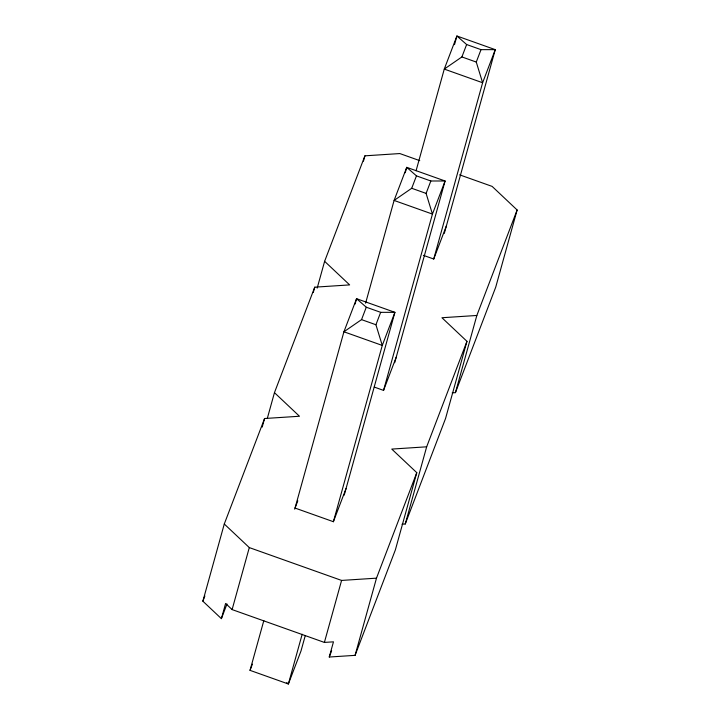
<?xml version="1.0" encoding="UTF-8"?>
<svg xmlns="http://www.w3.org/2000/svg" width="720" height="720" viewBox="0 0 720 720"><rect width="100%" height="100%" fill="white"/><g stroke="black" fill="none" stroke-linecap="round" stroke-linejoin="round"><path stroke-width="1.08" d="M226.989 603.99L221.391 618.651L202.869 601.2L224.28 524.007L264.573 418.509L299.475 416.25L274.455 392.661L314.748 287.172L349.65 284.904L324.621 261.315L364.923 155.826L399.825 153.558L419.751 160.65M262.197 427.095L264.573 418.509M267.318 418.392L274.455 392.661M221.391 618.651L225.603 603.459L232.11 609.588L324.396 642.42L333.468 641.835L329.256 657.027L355.077 655.353L395.379 549.864L416.781 472.671L391.761 449.082L426.663 446.814L466.956 341.325L441.936 317.736L476.838 315.468L517.131 209.979L492.111 186.39L459.594 174.825M313.263 292.527L314.748 287.172M317.187 288.117L324.621 261.315M232.11 609.588L249.3 547.587L224.28 524.007M363.438 161.181L364.923 155.826M305.217 635.76L301.023 650.907L288.378 684L250.029 670.356L263.826 620.595M294.723 509.184L343.917 331.785L356.562 298.692L394.911 312.336L344.214 495.144M355.059 304.101L356.562 298.692L366.282 307.215L380.664 312.336L394.911 312.336L382.275 345.429L333.378 521.748M365.598 303.201L394.092 200.439L406.737 167.346L445.086 180.99L394.686 362.718M405.234 172.755L406.737 167.346L416.457 175.869L430.839 180.99L445.086 180.99L432.441 214.083L383.544 390.402L374.229 387.045M416.07 170.775L444.267 69.093L456.912 36L495.261 49.644L444.303 233.406M454.509 44.658L456.912 36L466.632 44.532L481.014 49.644L495.261 49.644L482.616 82.737L433.719 259.056M302.175 634.239L288.378 684L286.758 682.578M324.396 642.42L341.586 580.428L376.488 578.16L416.781 472.671M355.077 655.353L376.488 578.16M402.021 524.214L405.252 524.007L426.663 446.814M466.956 341.325L445.545 418.518L405.252 524.007M452.196 392.877L455.427 392.661L476.838 315.468M517.131 209.979L495.72 287.172L455.427 392.661M202.869 601.2L204.867 595.98M380.664 312.336L375.921 324.747L382.275 345.429L343.917 331.785L361.539 319.626L366.282 307.215M430.839 180.99L426.096 193.401L432.441 214.083L394.092 200.439L411.714 188.28L416.457 175.869M481.014 49.644L476.271 62.055L482.616 82.737L444.267 69.093L461.889 56.934L466.632 44.532M297.801 500.823L295.038 508.059L333.387 521.703L346.032 488.61M250.029 670.356L252.396 664.146M383.562 390.357L396.198 357.264M446.373 225.918L433.737 259.02L423.369 255.33M329.256 657.027L331.65 650.745M461.889 56.934L476.271 62.055M411.714 188.28L426.096 193.401M361.539 319.626L375.921 324.747M249.3 547.587L341.586 580.428"/></g></svg>
